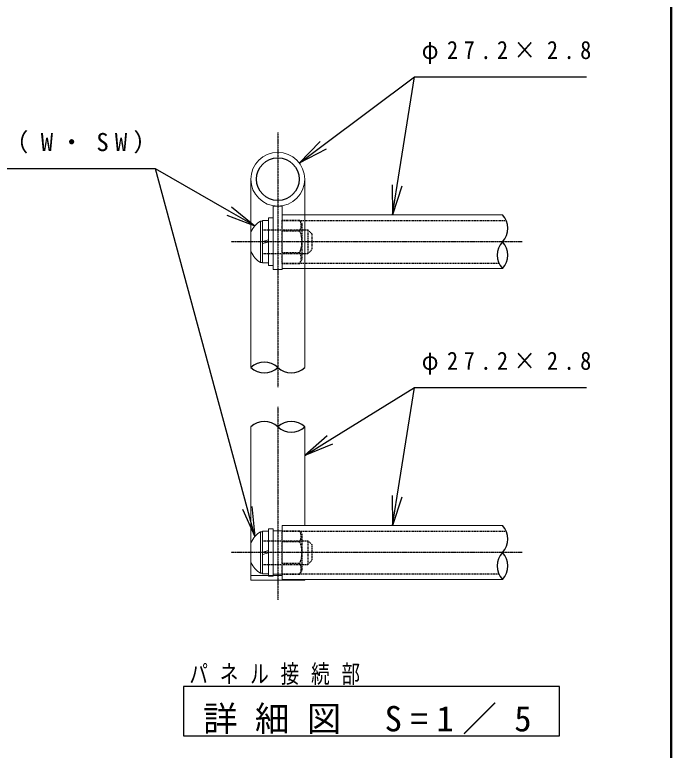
# Model space of a CAD drawing. Units: millimetres, scale not verified, with parts at other scales. Extents: x -19540 to 0, y -2746 to 13350.
# Drawn here: x -3319 to 0, y 3509 to 7229 of the extents above; entities that cross this region are included whole.
import ezdxf

# ---------------------------------------------------------------- set-up
doc = ezdxf.new("R2010")
doc.units = ezdxf.units.MM
doc.linetypes.add('USER2', pattern=[6, 3, -1, 1, -1])
doc.linetypes.add('USER4', pattern=[8, 5, -3])
for name, color, linetype, lineweight in [('A3図枠', 7, 'Continuous', 25), ('線', 7, 'Continuous', 13), ('補助', 2, 'Continuous', 13)]:
    doc.layers.add(name, color=color, linetype=linetype, lineweight=lineweight)
doc.styles.add('ＭＳ ゴシック', font='')
doc.styles.get('ＭＳ ゴシック').set_extended_font_data('MS Gothic')

msp = doc.modelspace()

# ---------------------------------------------------------------- linework, layer by layer
at = {"layer": 'A3図枠', "lineweight": 50}
msp.add_line((0, 0), (0, 13350), dxfattribs=at)
at = {"layer": '線', "color": 20, "linetype": 'USER2', "lineweight": 25}
for p, q in [((-1988.933, 6633.123), (-1988.933, 5345.123)), ((-752.933, 6081.123), (-2224.933, 6081.123)), ((-1988.933, 5245.123), (-1988.933, 4269.123)), ((-752.933, 4509.123), (-2224.933, 4509.123))]:
    msp.add_line(p, q, dxfattribs=at)
at = {"layer": '線'}
for p, q in [((-2124.933, 6397.123), (-2124.933, 5445.123)), ((-1852.933, 6397.123), (-1852.933, 5445.123)), ((-2011.433, 6261.123), (-2011.433, 5941.123)), ((-2011.433, 6261.123), (-1966.433, 6261.123)), ((-1966.433, 6261.123), (-1966.433, 5941.123)), ((-1966.433, 6217.123), (-1966.433, 5945.123)), ((-1966.433, 6217.123), (-852.933, 6217.123)), ((-2076.433, 6185.755), (-2066.433, 6185.755)), ((-2076.433, 5975.755), (-2076.433, 6185.755)), ((-2066.433, 5973.623), (-2066.433, 6188.623)), ((-2066.433, 6188.623), (-2036.433, 6188.623)), ((-2066.433, 5975.755), (-2066.433, 6185.755)), ((-2036.433, 5961.123), (-2036.433, 6201.123)), ((-2036.433, 6201.123), (-2011.433, 6201.123)), ((-2036.433, 5973.623), (-2036.433, 6188.623)), ((-2011.433, 5961.123), (-2011.433, 6201.123)), ((-2124.433, 6030.755), (-2124.433, 6130.755)), ((-2036.433, 6090.836), (-2066.433, 6082.797)), ((-2036.433, 6079.448), (-2066.433, 6071.409)), ((-2076.433, 5975.755), (-2066.433, 5975.755)), ((-2066.433, 5973.623), (-2036.433, 5973.623)), ((-2011.433, 5961.123), (-2036.433, 5961.123)), ((-2011.433, 5941.123), (-1966.433, 5941.123)), ((-1966.433, 5945.123), (-852.933, 5945.123)), ((-2124.933, 5145.123), (-2124.933, 4392.123)), ((-1852.933, 5145.123), (-1852.933, 4645.123)), ((-2076.433, 4613.755), (-2066.433, 4613.755)), ((-2076.433, 4403.755), (-2076.433, 4613.755)), ((-2066.433, 4401.623), (-2066.433, 4616.623)), ((-2066.433, 4616.623), (-2036.433, 4616.623)), ((-2066.433, 4403.755), (-2066.433, 4613.755)), ((-2036.433, 4389.123), (-2036.433, 4629.123)), ((-2036.433, 4629.123), (-2011.433, 4629.123)), ((-2036.433, 4401.623), (-2036.433, 4616.623)), ((-2011.433, 4389.123), (-2011.433, 4629.123)), ((-2011.433, 4619.123), (-2011.433, 4399.123)), ((-2011.433, 4619.123), (-1966.433, 4619.123)), ((-1966.433, 4645.123), (-1966.433, 4373.123)), ((-1966.433, 4645.123), (-852.933, 4645.123)), ((-1966.433, 4619.123), (-1966.433, 4399.123)), ((-2124.433, 4458.755), (-2124.433, 4558.755)), ((-2036.433, 4518.836), (-2066.433, 4510.797)), ((-2036.433, 4507.448), (-2066.433, 4499.409)), ((-2124.933, 4392.123), (-2124.933, 4369.123)), ((-2124.933, 4392.123), (-1966.433, 4392.123)), ((-2076.433, 4403.755), (-2066.433, 4403.755)), ((-2066.433, 4401.623), (-2036.433, 4401.623)), ((-2011.433, 4399.123), (-1966.433, 4399.123)), ((-2124.933, 4369.123), (-1852.933, 4369.123)), ((-2011.433, 4389.123), (-2036.433, 4389.123)), ((-1966.433, 4373.123), (-852.933, 4373.123)), ((-1852.933, 4373.123), (-1852.933, 4369.123))]:
    msp.add_line(p, q, dxfattribs=at)
at = {"layer": '線', "color": 4, "linetype": 'USER4', "lineweight": 25}
for p, q in [((-1966.433, 5971.426), (-1966.433, 6190.819)), ((-1966.433, 6190.819), (-1877.805, 6190.819)), ((-1966.433, 6189.123), (-834.362, 6189.123)), ((-1877.805, 6190.819), (-1866.433, 6171.123)), ((-2066.433, 6140.755), (-1836.433, 6140.755)), ((-1866.433, 5991.123), (-1866.433, 6171.123)), ((-1836.433, 6140.755), (-1836.433, 6020.755)), ((-1836.433, 6140.755), (-1816.433, 6120.755)), ((-1966.433, 6135.971), (-1877.805, 6135.971)), ((-1816.433, 6120.755), (-1816.433, 6040.755)), ((-1836.433, 6020.755), (-1816.433, 6040.755)), ((-2066.433, 6020.755), (-1836.433, 6020.755)), ((-1966.433, 6026.274), (-1877.805, 6026.274)), ((-1877.805, 5971.426), (-1866.433, 5991.123)), ((-1966.433, 5973.123), (-871.505, 5973.123)), ((-1966.433, 5971.426), (-1877.805, 5971.426)), ((-1966.433, 4399.426), (-1966.433, 4618.819)), ((-1966.433, 4618.819), (-1877.805, 4618.819)), ((-1966.433, 4617.123), (-834.362, 4617.123)), ((-1877.805, 4618.819), (-1866.433, 4599.123)), ((-1866.433, 4419.123), (-1866.433, 4599.123)), ((-2066.433, 4568.755), (-1836.433, 4568.755)), ((-1966.433, 4563.971), (-1877.805, 4563.971)), ((-1836.433, 4568.755), (-1836.433, 4448.755)), ((-1836.433, 4568.755), (-1816.433, 4548.755)), ((-1816.433, 4548.755), (-1816.433, 4468.755)), ((-1836.433, 4448.755), (-1816.433, 4468.755)), ((-2066.433, 4448.755), (-1836.433, 4448.755)), ((-1966.433, 4454.274), (-1877.805, 4454.274)), ((-1966.433, 4401.123), (-871.505, 4401.123)), ((-1966.433, 4399.426), (-1877.805, 4399.426)), ((-1877.805, 4399.426), (-1866.433, 4419.123))]:
    msp.add_line(p, q, dxfattribs=at)
at = {"layer": '線'}
msp.add_circle((-1988.933, 6397.123), 136, dxfattribs=at)
at = {"layer": '線', "color": 2, "lineweight": 25}
msp.add_circle((-1988.933, 6397.123), 108, dxfattribs=at)
at = {"layer": '線'}
for centre, start, end in [((-2011.631, 6080.755), 121.68134, 156.09448), ((-2011.631, 6080.755), 203.90552, 238.31866), ((-2011.631, 4508.755), 121.68134, 156.09448), ((-2011.631, 4508.755), 203.90552, 238.31866)]:
    msp.add_arc(centre, 123.387, start, end, dxfattribs=at)
at = {"layer": '線', "color": 4, "linetype": 'USER4', "lineweight": 25}
for centre, radius, start, end in [((-1925.305, 6163.395), 54.848, 330.00001, 29.99999), ((-2004.391, 6081.123), 137.958, 336.57346, 23.42654), ((-1925.305, 5998.85), 54.848, 330.00001, 29.99999), ((-1925.305, 4591.395), 54.848, 330.00001, 29.99999), ((-2004.391, 4509.123), 137.958, 336.57346, 23.42654), ((-1925.305, 4426.85), 54.848, 330.00001, 29.99999)]:
    msp.add_arc(centre, radius, start, end, dxfattribs=at)
at = {"layer": '補助', "lineweight": 25}
for p, q in [((-1760.045, 6568.605), (-1297.882, 6915.512)), ((-1385.973, 6365.237), (-1297.882, 6915.512)), ((-1297.882, 6915.512), (-1247.882, 6915.512)), ((-1247.882, 6915.512), (-428.108, 6915.512)), ((-1775.053, 6588.599), (-1880.01, 6478.558)), ((-1880.01, 6478.558), (-1760.045, 6568.605)), ((-1745.037, 6548.611), (-1880.01, 6478.558)), ((-2657.667, 6449.683), (-3960.831, 6449.683)), ((-2607.667, 6449.683), (-2657.667, 6449.683)), ((-2143.761, 4734.682), (-2607.667, 6449.683)), ((-2234.794, 6236.37), (-2607.667, 6449.683)), ((-1410.658, 6369.188), (-1409.683, 6217.123)), ((-1409.683, 6217.123), (-1385.973, 6365.237)), ((-1361.287, 6361.285), (-1409.683, 6217.123)), ((-2222.38, 6258.07), (-2104.594, 6161.886)), ((-2247.208, 6214.67), (-2104.594, 6161.886)), ((-2104.594, 6161.886), (-2234.794, 6236.37)), ((-1725.427, 5078.594), (-1297.882, 5343.512)), ((-1385.973, 4793.237), (-1297.882, 5343.512)), ((-1297.882, 5343.512), (-1247.882, 5343.512)), ((-1247.882, 5343.512), (-428.108, 5343.512)), ((-1738.594, 5099.845), (-1852.933, 4999.588)), ((-1852.933, 4999.588), (-1725.427, 5078.594)), ((-1712.259, 5057.343), (-1852.933, 4999.588)), ((-1410.658, 4797.188), (-1409.683, 4645.123)), ((-1409.683, 4645.123), (-1385.973, 4793.237)), ((-1361.287, 4789.285), (-1409.683, 4645.123)), ((-2167.894, 4728.154), (-2104.594, 4589.886)), ((-2104.594, 4589.886), (-2143.761, 4734.682)), ((-2119.629, 4741.21), (-2104.594, 4589.886))]:
    msp.add_line(p, q, dxfattribs=at)
msp.add_lwpolyline([(-2464.914, 3830.911), (-2464.914, 3580.911), (-564.914, 3580.911), (-564.914, 3830.911)], close=True, dxfattribs=at)
for centre, start, end in [((-925.063, 6149.123), 316.68802, 43.31198), ((-780.804, 6013.123), 136.68802, 223.31198), ((-925.063, 6013.123), 316.68802, 43.31198), ((-2056.933, 5372.993), 46.68802, 133.31198), ((-2056.933, 5517.252), 226.68802, 313.31198), ((-1920.933, 5517.252), 226.68802, 313.31198), ((-2056.933, 5072.993), 46.68802, 133.31198), ((-1920.933, 5072.993), 46.68802, 133.31198), ((-1920.933, 5217.252), 226.68802, 313.31198), ((-925.063, 4577.123), 316.68802, 43.31198), ((-780.804, 4441.123), 136.68802, 223.31198), ((-925.063, 4441.123), 316.68802, 43.31198)]:
    msp.add_arc(centre, 99.13, start, end, dxfattribs=at)

# ---------------------------------------------------------------- texts
at = {"layer": '補助', "style": 'ＭＳ ゴシック'}
for s, insert, char_height, attachment_point in [('\\T1.5;\\W0.9;φ27.2×2.8', (-1261.632, 7096.762), 91.64, 1), ('\\T1.5;M12×25L（W・SW）', (-4122.488, 6630.933), 91.64, 1), ('\\T1.5;\\W0.9;φ27.2×2.8', (-1261.632, 5524.762), 91.64, 1), ('\\T1.64;\\W0.75;パネル接続部', (-2435.747, 3839.245), 91.64, 7), ('\\T1.5;詳細図\\~S=1／5', (-1514.914, 3589.245), 128.3, 8)]:
    msp.add_mtext(s, dxfattribs=dict(at, insert=insert, char_height=char_height, attachment_point=attachment_point))

doc.saveas('drawing.dxf')
